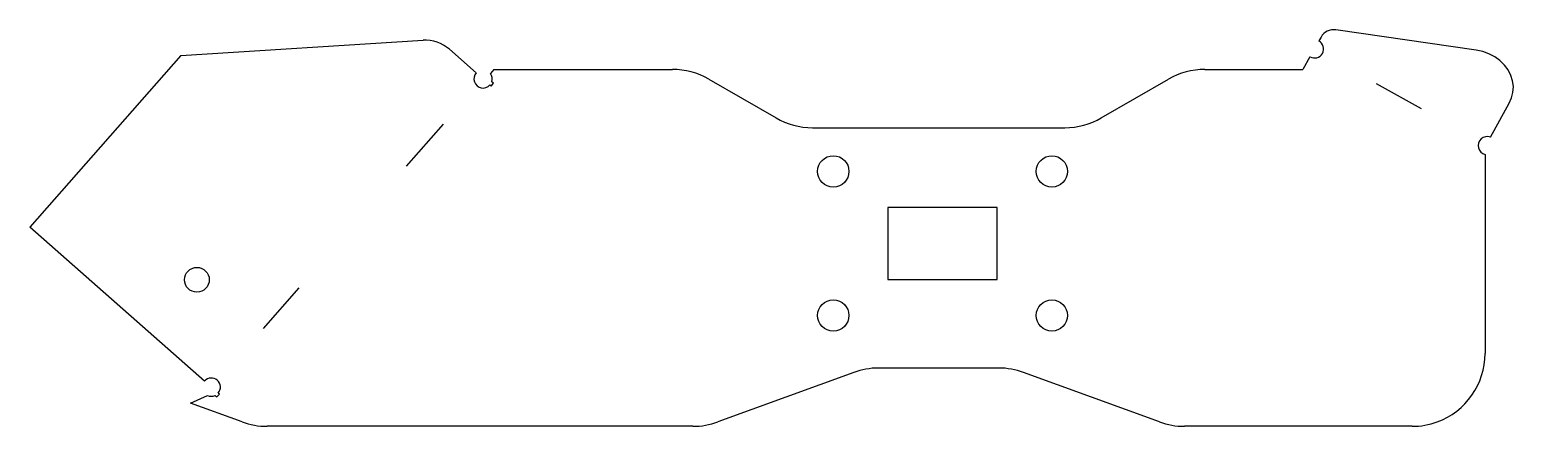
# Model space of a CAD drawing. Header units: millimetres. Extents: x 13 to 216, y -140 to -85.
import ezdxf

# ---------------------------------------------------------------- set-up
doc = ezdxf.new("R2010")
doc.units = ezdxf.units.MM

msp = doc.modelspace()

# ---------------------------------------------------------------- linework, layer by layer
at = {"color": 7, "linetype": 'Continuous', "lineweight": 25}
for p, q in [((211.1, -88.03), (191.84, -85.24)), ((33.33, -88.76), (66.55, -86.67)), ((189.81, -86.24), (189.51, -86.77)), ((33.33, -88.76), (12.56, -112.33)), ((70.17, -87.91), (73.85, -91.16)), ((188.28, -88.96), (187.32, -90.68)), ((76.27, -90.68), (75.79, -91.23)), ((76.27, -90.68), (100.78, -90.68)), ((173.86, -90.68), (187.32, -90.68)), ((75.73, -92.81), (75.89, -92.96)), ((75.89, -92.96), (76.23, -92.58)), ((76.23, -92.58), (75.98, -92.37)), ((105.78, -92.02), (115, -97.34)), ((159.64, -97.34), (168.86, -92.02)), ((213.04, -99.96), (215.64, -95.32)), ((120, -98.68), (154.64, -98.68)), ((212.32, -102.36), (212.32, -129.68)), ((130.36, -109.63), (130.36, -119.52)), ((145.36, -109.63), (130.36, -109.63)), ((145.36, -119.52), (145.36, -109.63)), ((36.55, -133.48), (12.56, -112.33)), ((130.36, -119.52), (145.36, -119.52)), ((125.66, -132.29), (107, -139.08)), ((145.56, -131.68), (129.08, -131.68)), ((167.64, -139.08), (148.98, -132.29)), ((34.65, -136.51), (36.96, -135.44)), ((38.02, -135.44), (38.27, -135.65)), ((38.27, -135.65), (38.6, -135.28)), ((38.6, -135.28), (38.43, -135.13)), ((41.72, -139.08), (34.65, -136.51)), ((103.58, -139.68), (45.14, -139.68)), ((202.31, -139.68), (171.06, -139.68)), ((205.74, -139.08), (205.74, -139.08))]:
    msp.add_line(p, q, dxfattribs=at)
at = {"color": 7, "linetype": 'Continuous'}
for p, q in [((203.59, -96.09), (197.43, -92.64)), ((69.31, -98.2), (64.22, -103.98)), ((49.52, -120.66), (44.6, -126.23))]:
    msp.add_line(p, q, dxfattribs=at)
at = {"color": 7, "linetype": 'Continuous', "lineweight": 25, "flags": 128}
msp.add_lwpolyline([(215.64, -95.32), (215.96, -94.59), (216.15, -93.83), (216.2, -93.04), (216.1, -92.26), (215.85, -91.49), (215.48, -90.75), (214.98, -90.08), (214.36, -89.47), (213.65, -88.95), (212.85, -88.53), (212, -88.22), (211.1, -88.03)], dxfattribs=at)
at = {"color": 7, "linetype": 'Continuous', "lineweight": 25}
for centre, radius in [((122.86, -104.68), 2.15), ((152.86, -104.68), 2.15), ((35.51, -119.56), 1.7), ((122.86, -124.46), 2.15), ((152.86, -124.46), 2.15)]:
    msp.add_circle(centre, radius, dxfattribs=at)
for centre, radius, start, end in [((191.55, -87.22), 2, 81.7547, 150.7551), ((66.86, -91.66), 5, 48.6093, 93.6093), ((188.9, -87.86), 1.25, 240.7551, 60.7551), ((74.79, -91.98), 1.25, 138.6093, 318.6093), ((74.79, -91.98), 1.25, 342.1261, 36.9646), ((100.78, -100.68), 10, 60, 90), ((173.86, -100.68), 10, 90, 120), ((120, -88.68), 10, 240, 270), ((154.64, -88.68), 10, 270, 300), ((212.62, -101.14), 1.25, 70.2272, 256.4046), ((202.32, -129.68), 10, 290, 0), ((129.08, -141.68), 10, 90, 110), ((145.56, -141.68), 10, 70, 90), ((37.49, -134.3), 1.25, 318.6093, 138.6093), ((37.49, -134.3), 1.25, 244.6231, 295.0925), ((45.14, -129.68), 10, 250, 270), ((103.58, -129.68), 10, 270, 290), ((171.06, -129.68), 10, 250, 270), ((202.31, -129.68), 10, 270, 290)]:
    msp.add_arc(centre, radius, start, end, dxfattribs=at)

doc.saveas('drawing.dxf')
